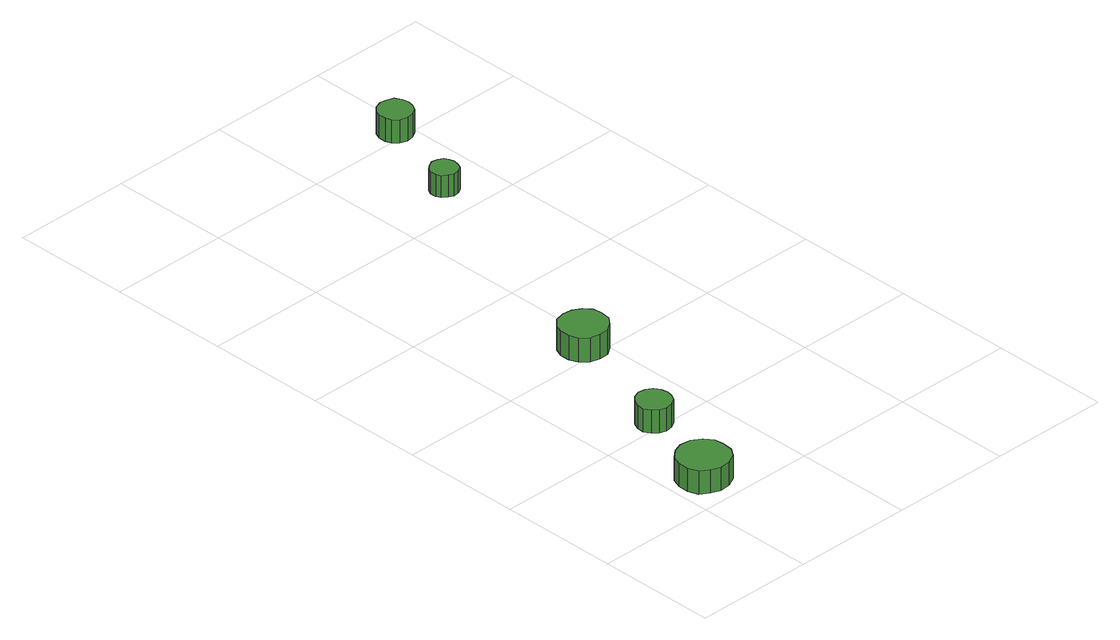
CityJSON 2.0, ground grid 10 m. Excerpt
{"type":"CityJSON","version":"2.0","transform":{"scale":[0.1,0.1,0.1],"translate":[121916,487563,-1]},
"CityObjects":{
"tree1":{"type":"SolitaryVegetationObject","attributes":{"function":"something"},"geometry":[{"type":"MultiSurface","lod":"1","boundaries":[[[0,1,2,3,4,5,6,7,8,9,10,11,12,13,14]],[[15,16,17,18,19,20,21,22,23,24,25,26,27,28,29]],[[0,29,28,1]],[[1,28,27,2]],[[2,27,26,3]],[[3,26,25,4]],[[4,25,24,5]],[[5,24,23,6]],[[6,23,22,7]],[[7,22,21,8]],[[8,21,20,9]],[[9,20,19,10]],[[10,19,18,11]],[[11,18,17,12]],[[12,17,16,13]],[[13,16,15,14]],[[14,15,29,0]]]}]},
"tree2":{"type":"SolitaryVegetationObject","attributes":{"function":"something"},"geometry":[{"type":"MultiSurface","lod":"1","boundaries":[[[30,31,32,33,34,35,36,37,38,39,40,41,42,43,44]],[[45,46,47,48,49,50,51,52,53,54,55,56,57,58,59]],[[30,59,58,31]],[[31,58,57,32]],[[32,57,56,33]],[[33,56,55,34]],[[34,55,54,35]],[[35,54,53,36]],[[36,53,52,37]],[[37,52,51,38]],[[38,51,50,39]],[[39,50,49,40]],[[40,49,48,41]],[[41,48,47,42]],[[42,47,46,43]],[[43,46,45,44]],[[44,45,59,30]]]}]},
"tree3":{"type":"SolitaryVegetationObject","attributes":{"function":"something"},"geometry":[{"type":"MultiSurface","lod":"1","boundaries":[[[60,61,62,63,64,65,66,67,68,69,70,71,72,73,74]],[[75,76,77,78,79,80,81,82,83,84,85,86,87,88,89]],[[60,89,88,61]],[[61,88,87,62]],[[62,87,86,63]],[[63,86,85,64]],[[64,85,84,65]],[[65,84,83,66]],[[66,83,82,67]],[[67,82,81,68]],[[68,81,80,69]],[[69,80,79,70]],[[70,79,78,71]],[[71,78,77,72]],[[72,77,76,73]],[[73,76,75,74]],[[74,75,89,60]]]}]},
"tree4":{"type":"SolitaryVegetationObject","attributes":{"function":"something"},"geometry":[{"type":"MultiSurface","lod":"1","boundaries":[[[90,91,92,93,94,95,96,97,98,99,100,101,102,103,104]],[[105,106,107,108,109,110,111,112,113,114,115,116,117,118,119]],[[90,119,118,91]],[[91,118,117,92]],[[92,117,116,93]],[[93,116,115,94]],[[94,115,114,95]],[[95,114,113,96]],[[96,113,112,97]],[[97,112,111,98]],[[98,111,110,99]],[[99,110,109,100]],[[100,109,108,101]],[[101,108,107,102]],[[102,107,106,103]],[[103,106,105,104]],[[104,105,119,90]]]}]},
"tree5":{"type":"SolitaryVegetationObject","attributes":{"function":"something"},"geometry":[{"type":"MultiSurface","lod":"1","boundaries":[[[120,121,122,123,124,125,126,127,128,129,130,131,132,133,134]],[[135,136,137,138,139,140,141,142,143,144,145,146,147,148,149]],[[120,149,148,121]],[[121,148,147,122]],[[122,147,146,123]],[[123,146,145,124]],[[124,145,144,125]],[[125,144,143,126]],[[126,143,142,127]],[[127,142,141,128]],[[128,141,140,129]],[[129,140,139,130]],[[130,139,138,131]],[[131,138,137,132]],[[132,137,136,133]],[[133,136,135,134]],[[134,135,149,120]]]}]}
},
"vertices":[
[49,31,26],[48,39,26],[43,46,26],[35,51,26],[26,52,26],[18,49,26],[11,43,26],[8,35,26],[8,26,26],[11,18,26],[18,13,26],[26,10,26],[35,11,26],[43,15,26],[48,22,26],[48,22,6],[43,15,6],[35,11,6],[26,10,6],[18,13,6],[11,18,6],[8,26,6],[8,35,6],[11,43,6],[18,49,6],[26,52,6],[35,51,6],[43,46,6],[48,39,6],[49,31,6],
[68,107,26],[67,113,26],[64,118,26],[59,121,26],[53,122,26],[47,120,26],[43,116,26],[40,110,26],[40,104,26],[43,99,26],[47,95,26],[53,93,26],[59,94,26],[64,97,26],[67,102,26],[67,102,6],[64,97,6],[59,94,6],[53,93,6],[47,95,6],[43,99,6],[40,104,6],[40,110,6],[43,116,6],[47,120,6],[53,122,6],[59,121,6],[64,118,6],[67,113,6],[68,107,6],
[106,213,27],[105,221,27],[100,227,27],[93,231,27],[85,232,27],[77,230,27],[71,224,27],[68,217,27],[68,209,27],[71,202,27],[77,196,27],[85,194,27],[93,194,27],[100,199,27],[105,205,27],[105,205,6],[100,199,6],[93,194,6],[85,194,6],[77,196,6],[71,202,6],[68,209,6],[68,217,6],[71,224,6],[77,230,6],[85,232,6],[93,231,6],[100,227,6],[105,221,6],[106,213,6],
[172,431,25],[171,435,25],[169,439,25],[165,441,25],[160,442,25],[156,440,25],[152,437,25],[150,433,25],[150,428,25],[152,424,25],[156,421,25],[160,419,25],[165,420,25],[169,422,25],[171,426,25],[171,426,6],[169,422,6],[165,420,6],[160,419,6],[156,421,6],[152,424,6],[150,428,6],[150,433,6],[152,437,6],[156,440,6],[160,442,6],[165,441,6],[169,439,6],[171,435,6],[172,431,6],
[202,508,26],[201,514,26],[198,519,26],[193,521,26],[187,522,26],[181,520,26],[177,516,26],[175,511,26],[175,505,26],[177,500,26],[181,496,26],[187,494,26],[193,495,26],[198,498,26],[201,503,26],[201,503,6],[198,498,6],[193,495,6],[187,494,6],[181,496,6],[177,500,6],[175,505,6],[175,511,6],[177,516,6],[181,520,6],[187,522,6],[193,521,6],[198,519,6],[201,514,6],[202,508,6]
]}
